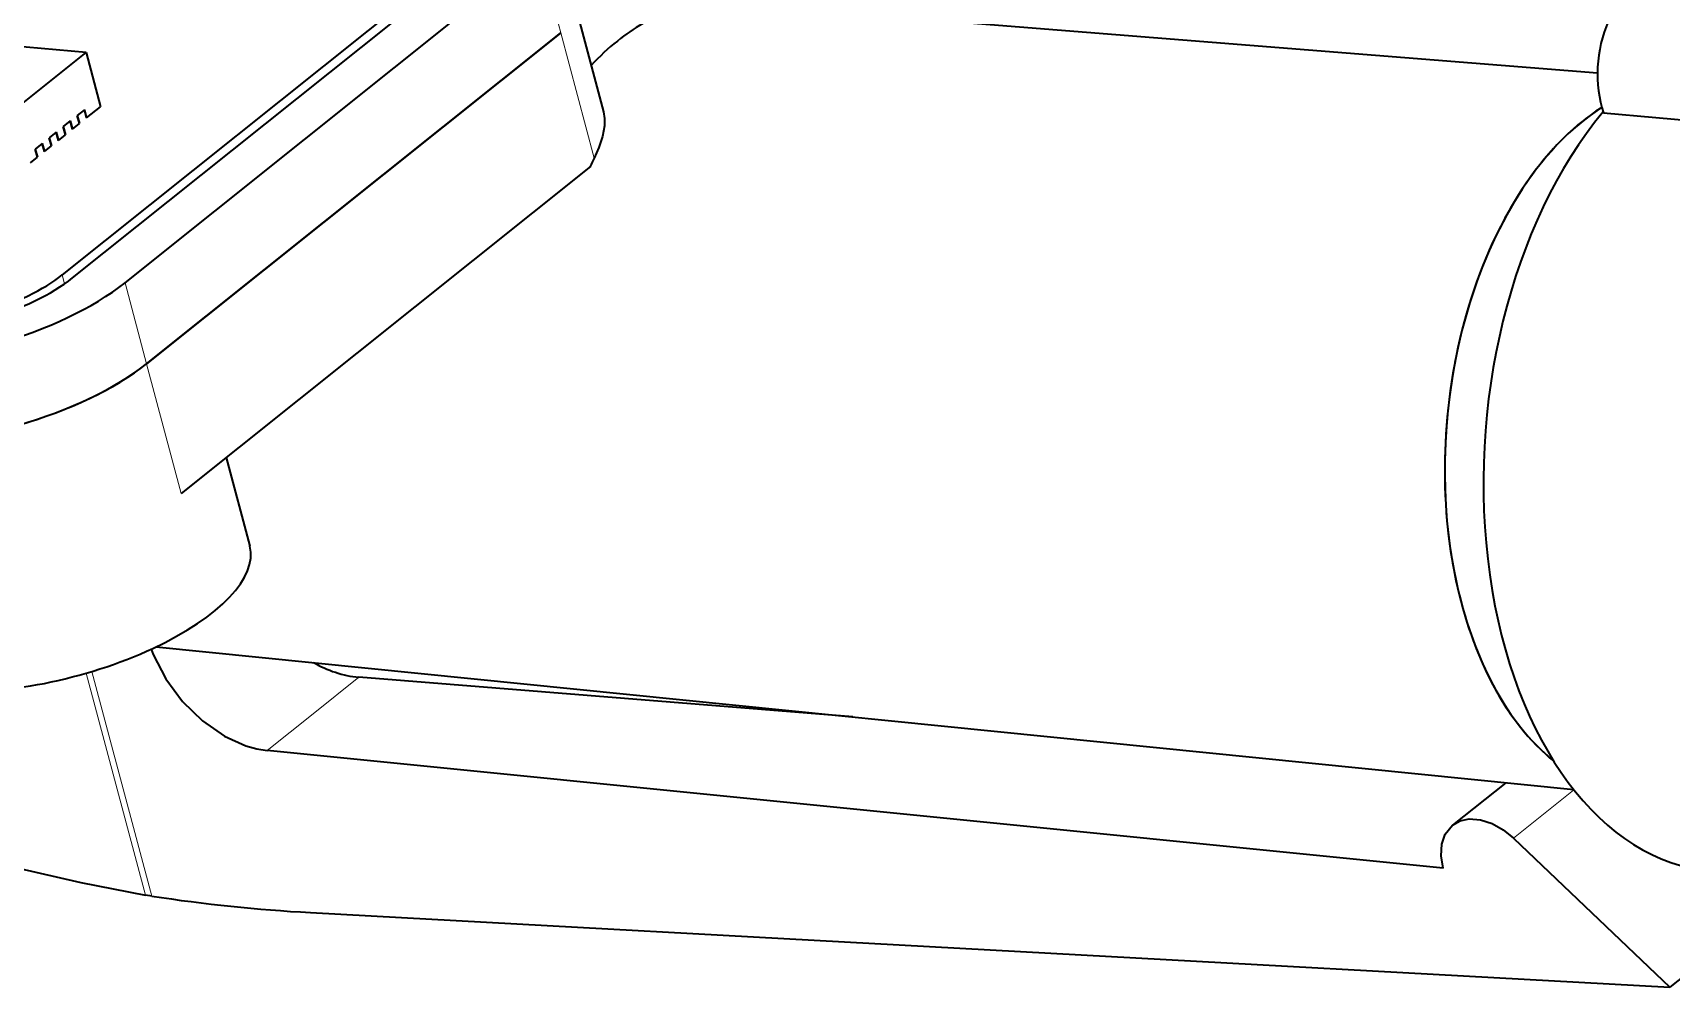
# Model space of a CAD drawing. Extents: x 370 to 946, y 143 to 764.
# Drawn here: x 829.77 to 856.62, y 659.72 to 675.36 of the extents above; entities that cross this region are included whole.
import ezdxf

# ---------------------------------------------------------------- set-up
doc = ezdxf.new("R2010")
doc.units = 0

msp = doc.modelspace()

# ---------------------------------------------------------------- linework, layer by layer
at = {"color": 7, "lineweight": 35, "ltscale": 0.404984}
msp.add_line((842.908, 681.505), (830.252, 671.393), dxfattribs=at)
at = {"color": 7, "lineweight": 35, "ltscale": 0.240868}
msp.add_line((830.419, 671.342), (837.946, 677.357), dxfattribs=at)
at = {"color": 7, "lineweight": 35, "ltscale": 0.217221}
for p, q in [((831.28, 671.265), (838.068, 676.689)), ((838.423, 675.361), (831.634, 669.937)), ((831.634, 669.937), (838.423, 675.361))]:
    msp.add_line(p, q, dxfattribs=at)
at = {"color": 7, "lineweight": 13, "ltscale": 0.034361}
for p, q in [((838.423, 675.361), (838.068, 676.689)), ((831.634, 669.937), (831.28, 671.265))]:
    msp.add_line(p, q, dxfattribs=at)
at = {"color": 7, "lineweight": 35, "ltscale": 0.044589}
msp.add_line((838.661, 675.788), (839.12, 674.064), dxfattribs=at)
at = {"color": 7, "lineweight": 35, "ltscale": 0.3408}
msp.add_line((841.821, 675.784), (855.41, 674.703), dxfattribs=at)
at = {"color": 7, "lineweight": 13, "ltscale": 0.053141}
msp.add_line((838.423, 675.361), (838.971, 673.307), dxfattribs=at)
at = {"color": 7, "lineweight": 35, "ltscale": 0.046425}
msp.add_line((830.643, 675.035), (828.793, 675.201), dxfattribs=at)
at = {"color": 7, "lineweight": 35, "ltscale": 0.047981}
msp.add_line((829.143, 673.837), (830.643, 675.035), dxfattribs=at)
at = {"color": 7, "lineweight": 35, "ltscale": 0.022906}
msp.add_line((830.643, 675.035), (830.879, 674.149), dxfattribs=at)
at = {"color": 7, "lineweight": 35, "ltscale": 0.003683}
msp.add_line((830.614, 674.098), (830.498, 674.006), dxfattribs=at)
msp.add_line((830.614, 674.098), (830.498, 674.006), dxfattribs=at)
at = {"color": 7, "lineweight": 35, "ltscale": 0.003437}
for p, q in [((830.534, 673.874), (830.498, 674.006)), ((830.498, 674.006), (830.534, 673.874)), ((830.304, 673.69), (830.268, 673.823)), ((830.268, 673.823), (830.304, 673.69)), ((830.419, 673.782), (830.383, 673.915)), ((830.383, 673.915), (830.419, 673.782)), ((829.844, 673.322), (829.808, 673.455)), ((829.808, 673.455), (829.844, 673.322)), ((829.959, 673.414), (829.923, 673.547)), ((829.923, 673.547), (829.959, 673.414)), ((830.074, 673.506), (830.038, 673.639)), ((830.038, 673.639), (830.074, 673.506))]:
    msp.add_line(p, q, dxfattribs=at)
at = {"color": 7, "lineweight": 35, "ltscale": 0.003436}
for p, q in [((830.649, 673.966), (830.614, 674.098)), ((830.614, 674.098), (830.649, 673.966))]:
    msp.add_line(p, q, dxfattribs=at)
at = {"color": 7, "lineweight": 35, "ltscale": 0.007364}
msp.add_line((830.649, 673.966), (830.879, 674.149), dxfattribs=at)
at = {"color": 7, "lineweight": 35, "ltscale": 0.114433}
msp.add_line((855.51, 674.048), (860.069, 673.637), dxfattribs=at)
at = {"color": 7, "lineweight": 35, "ltscale": 0.003682}
for p, q in [((830.153, 673.731), (830.038, 673.639)), ((830.153, 673.731), (830.038, 673.639)), ((830.383, 673.915), (830.268, 673.823)), ((830.383, 673.915), (830.268, 673.823)), ((830.419, 673.782), (830.534, 673.874)), ((829.923, 673.547), (829.808, 673.455)), ((829.923, 673.547), (829.808, 673.455)), ((829.959, 673.414), (830.074, 673.506)), ((830.189, 673.598), (830.304, 673.69)), ((829.729, 673.23), (829.844, 673.322))]:
    msp.add_line(p, q, dxfattribs=at)
at = {"color": 7, "lineweight": 35, "ltscale": 0.003435}
for p, q in [((830.189, 673.598), (830.153, 673.731)), ((830.153, 673.731), (830.189, 673.598))]:
    msp.add_line(p, q, dxfattribs=at)
at = {"color": 7, "lineweight": 35, "ltscale": 0.214543}
msp.add_line((838.906, 673.169), (832.201, 667.812), dxfattribs=at)
at = {"color": 7, "lineweight": 13, "ltscale": 0.00376}
msp.add_line((830.252, 671.393), (830.291, 671.247), dxfattribs=at)
at = {"color": 7, "lineweight": 13, "ltscale": 0.054976}
msp.add_line((831.634, 669.937), (832.201, 667.812), dxfattribs=at)
at = {"color": 7, "lineweight": 35, "ltscale": 0.037577}
msp.add_line((832.938, 668.401), (833.325, 666.948), dxfattribs=at)
at = {"color": 7, "lineweight": 35}
for p, q in [((831.793, 665.299), (855.021, 662.959)), ((834.319, 660.943), (856.596, 659.719))]:
    msp.add_line(p, q, dxfattribs=at)
at = {"color": 7, "lineweight": 13, "ltscale": 0.094119}
msp.add_line((830.644, 664.866), (831.614, 661.229), dxfattribs=at)
at = {"color": 7, "lineweight": 13, "ltscale": 0.09524}
msp.add_line((830.734, 664.893), (831.717, 661.212), dxfattribs=at)
at = {"color": 7, "lineweight": 13, "ltscale": 0.02404}
msp.add_line((834.361, 664.199), (835.113, 664.799), dxfattribs=at)
at = {"color": 7, "lineweight": 35, "ltscale": 0.203036}
msp.add_line((843.208, 664.149), (835.113, 664.799), dxfattribs=at)
at = {"color": 7, "lineweight": 13, "ltscale": 0.024039}
msp.add_line((834.361, 664.199), (833.61, 663.599), dxfattribs=at)
at = {"color": 7, "lineweight": 35, "ltscale": 0.484199}
msp.add_line((852.882, 661.668), (833.61, 663.599), dxfattribs=at)
at = {"color": 7, "lineweight": 35, "ltscale": 0.02787}
msp.add_line((853.907, 663.071), (853.036, 662.375), dxfattribs=at)
at = {"color": 7, "lineweight": 13, "ltscale": 0.031504}
msp.add_line((855.019, 662.948), (854.035, 662.162), dxfattribs=at)
at = {"color": 7, "lineweight": 13, "ltscale": 0.000201843}
msp.add_line((855.019, 662.948), (855.026, 662.953), dxfattribs=at)
at = {"color": 7, "lineweight": 35, "ltscale": 0.088478}
msp.add_line((854.035, 662.162), (856.596, 659.719), dxfattribs=at)
at = {"color": 7, "lineweight": 35, "ltscale": 0.002586}
msp.add_line((831.717, 661.212), (831.614, 661.229), dxfattribs=at)
at = {"color": 7, "lineweight": 35, "ltscale": 0.032215}
msp.add_line((857.603, 660.524), (856.596, 659.719), dxfattribs=at)
at = {"color": 7, "lineweight": 35}
for points in [[(839.12, 674.064), (839.138, 673.956), (839.136, 673.838), (839.105, 673.662), (839.045, 673.478), (838.971, 673.307)], [(831.707, 665.259), (831.743, 665.17), (831.95, 664.771), (832.224, 664.403), (832.549, 664.085), (832.908, 663.836), (833.262, 663.676), (833.438, 663.627), (833.61, 663.599)], [(822.024, 664.424), (823.623, 663.695), (825.222, 663.041), (826.786, 662.475), (827.599, 662.211), (828.41, 661.968), (829.485, 661.68), (830.554, 661.434), (831.614, 661.229)], [(853.036, 662.376), (853.162, 662.447), (853.311, 662.478), (853.493, 662.464), (853.685, 662.402), (853.865, 662.3), (854.035, 662.162)], [(852.882, 661.668), (852.848, 661.875), (852.859, 662.066), (852.916, 662.23), (853.036, 662.376)]]:
    msp.add_lwpolyline(points, dxfattribs=at)
for centre, radius, start, end in [((835.3, 666.638), 1.849, 239.7281, 264.1795), ((835.851, 688.389), 27.489, 261.3508, 266.8059)]:
    msp.add_arc(centre, radius, start, end, dxfattribs=at)
for centre, major_axis, ratio, start_param, end_param in [((840.706, 670.142), (0.515, 5.719), 0.617868, 0.288226, 0.534515), ((856.281, 674.806), (0.126, 1.394), 0.617868, 1.067123, 2.200083), ((840.706, 670.142), (0.515, 5.719), 0.617868, 0.534515, 0.669393), ((856.564, 668.713), (-0.528, -5.856), 0.617868, 3.586832, 4.461506), ((857.895, 668.593), (0.628, 6.972), 0.617868, 0.726117, 3.141506), ((856.564, 668.713), (-0.528, -5.856), 0.617868, 3.586832, 3.676108), ((856.564, 668.713), (-0.528, -5.856), 0.617868, 3.676108, 4.461506), ((841.724, 670.051), (-0.516, -5.73), 0.617868, 4.164627, 4.193507), ((828.696, 671.498), (2.126, 0.567), 0.400551, 3.972336, 5.543133), ((828.686, 671.534), (1.932, 0.516), 0.400551, 3.972336, 5.543133), ((828.696, 671.498), (3.188, 0.851), 0.400551, 3.972337, 5.543133), ((856.564, 668.713), (-0.528, -5.856), 0.617868, 4.461506, 5.890084), ((856.564, 668.713), (-0.528, -5.856), 0.617868, 4.461506, 5.246904), ((829.05, 670.17), (3.188, 0.851), 0.400551, 3.972336, 5.543133), ((829.05, 670.17), (3.188, 0.851), 0.400551, 3.972337, 5.543133), ((830.137, 666.097), (-3.188, -0.851), 0.400551, 0.830744, 3.141593), ((856.564, 668.713), (-0.528, -5.856), 0.617868, 5.246904, 5.890084)]:
    msp.add_ellipse(centre, major_axis=major_axis, ratio=ratio, start_param=start_param, end_param=end_param, dxfattribs=at)

doc.saveas('drawing.dxf')
